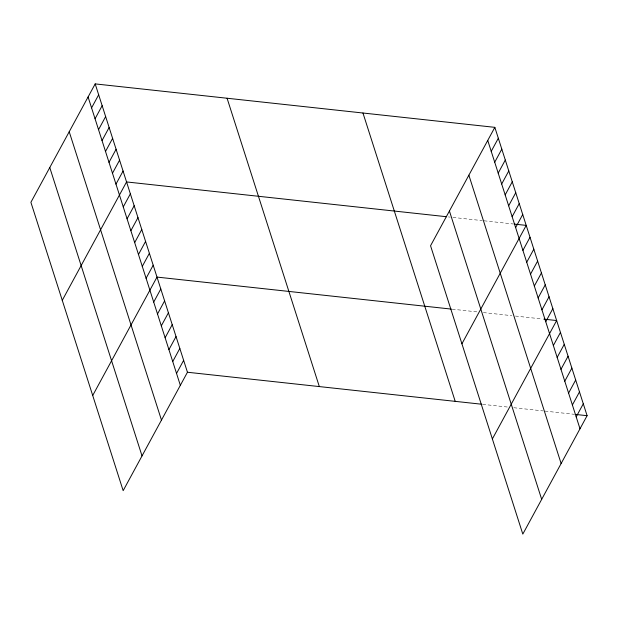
<?xml version="1.0" encoding="UTF-8"?>
<svg xmlns="http://www.w3.org/2000/svg" width="618" height="618" viewBox="0 0 618 618"><rect width="100%" height="100%" fill="white"/><g stroke="black" fill="none" stroke-linecap="round" stroke-linejoin="round"><path stroke-width="0.46" stroke-dasharray="3.09 2.32" d="M448.359 216.926L450.19 217.119M452.94 217.42L482.249 220.611M484.079 220.804L513.388 223.994M452.245 309.185L476.972 311.874M483.384 312.577L511.781 315.659M515.443 316.061L542.001 318.95M482.689 404.342L508.336 407.131M513.828 407.725L543.137 410.916M544.968 411.109L574.276 414.299"/><path stroke-width="0.93" d="M95.187 83.901L30.9 202.31L123.16 490.653L187.447 372.245L95.187 83.901L494.84 127.347L587.1 415.69L522.813 534.099L430.553 245.755L494.84 127.347M91.572 107.88L98.671 94.793M95.056 118.772L102.163 105.686M98.54 129.664L105.647 116.578M102.024 140.556L109.131 127.47M105.516 151.449L112.615 138.37M109 162.341L116.099 149.262M112.484 173.233L119.583 160.155M115.968 184.125L123.075 171.047M62.263 300.34L126.559 181.939L446.528 216.725M123.26 206.914L130.359 193.836M127.061 218.811L134.168 205.724M130.869 230.699L137.976 217.621M134.678 242.596L141.777 229.517M138.478 254.492L145.585 241.406M142.287 266.381L149.386 253.303M146.095 278.278L153.194 265.199M92.708 395.497L157.003 277.088L451.333 309.093M153.704 302.071L160.804 288.985M157.513 313.959L164.612 300.881M161.313 325.856L168.42 312.77M165.122 337.752L172.221 324.666M168.923 349.641L176.03 336.563M172.731 361.538L179.83 348.459M176.539 373.434L183.639 360.348M491.225 151.325L498.332 138.247M494.709 162.217L501.816 149.139M498.201 173.11L505.3 160.031M501.685 184.002L508.784 170.923M505.169 194.894L512.268 181.816M508.653 205.786L515.752 192.708M512.137 216.679L519.244 203.6M515.621 227.579L522.728 214.492M461.924 343.793L526.212 225.385L514.307 224.095M522.913 250.36L530.02 237.281M526.721 262.256L533.821 249.178M530.522 274.153L537.629 261.066M534.331 286.041L541.43 272.963M538.139 297.938L545.238 284.859M541.94 309.834L549.047 296.748M545.748 321.723L552.847 308.645M492.368 438.942L556.656 320.541L543.832 319.143M553.357 345.516L560.464 332.43M557.166 357.413L564.265 344.326M560.966 369.301L568.073 356.223M564.775 381.198L571.874 368.119M568.583 393.094L575.682 380.008M572.384 404.983L579.491 391.905M576.192 416.88L583.292 403.801M187.447 372.245L481.777 404.242M575.196 414.4L587.1 415.69M487.741 140.433L580.001 428.776M468.869 175.188L561.129 463.531M449.425 211.001L541.685 499.344M362.959 113.009L455.211 401.352M227.076 98.239L319.328 386.582M88.088 96.987L180.34 385.323M69.216 131.742L161.468 420.085M49.772 167.548L142.024 455.891"/></g></svg>
